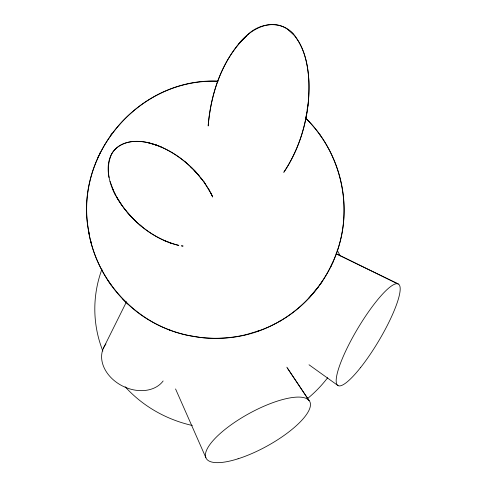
<?xml version="1.0" encoding="UTF-8"?>
<svg xmlns="http://www.w3.org/2000/svg" width="487" height="487" viewBox="0 0 487 487"><rect width="100%" height="100%" fill="white"/><g stroke="black" fill="none" stroke-linecap="round" stroke-linejoin="round"><path stroke-width="0.73" d="M208.174 125.987C210.439 96.42 220.008 66.591 239.014 43.465C249.63 29.993 269.841 18.159 286.326 28.416C303.419 40.007 307.79 62.409 308.947 81.694C309.872 113.276 301.727 145.589 284.018 171.929M208.199 125.451C211.029 94.661 220.879 62.847 242.514 40.013M283.744 172.435C298.208 150.647 306.433 125.086 308.6 99.074C309.884 78.523 308.411 56.206 296.735 38.552C286.015 20.168 260.667 20.911 246.909 35.551M307.108 110.013L307.924 104.942M305.824 118.171L306.78 112.235M111.821 153.703L111.7 153.868C100.821 178.272 118.572 204.552 135.666 221.068M218.121 81.14C139.538 77.494 74.036 154.105 88.506 230.759C93.011 258.627 107.091 284.792 127.777 303.985C166.091 340.504 227.606 349.136 274.345 324.147M273.578 324.549C315.241 303.998 343.329 259.352 344.066 212.953C345.052 177.852 330.874 142.654 305.714 118.14L308.904 121.385M97.93 157.392L98.751 155.663M99.391 154.294L100.194 152.589M330.673 266.992L331.477 265.293M332.122 263.917L332.938 262.189M103.281 348.461L126.535 301.727M257.483 331.233L258.573 330.886C302.658 315.795 335.89 274.845 342.678 228.902C348.643 188.938 334.794 146.514 305.745 118.335M320.123 284.542L322.096 281.736M110.744 135.045L111.718 133.675M111.7 153.868C119.394 140.396 137.255 139.422 150.611 143.312C168.234 148.212 183.849 158.999 196.133 172.386M115.431 149.016L115.608 148.803C127.783 137.797 145.869 140.78 159.779 146.41C173.914 152.443 186.673 161.708 196.827 173.226M308.454 298.604L318.236 287.05M115.583 148.803C107.992 156.181 107.018 167.705 109.058 177.572M243.299 39.234L246.641 35.801L238.91 43.72M279.361 321.408L280.22 320.951M199.761 337.351L200.65 337.479C215.954 339.189 231.495 338.191 246.459 334.545L247.165 334.313M246.459 334.545L258.573 330.886M217.652 81.299C138.022 78.103 72.746 155.864 89.194 233.559M181.712 245.88L183.173 246.032M88.342 229.663C95.909 280.908 137.145 325.054 188.019 335.403L189.303 335.598M188.019 335.403L200.65 337.479M181.341 245.856L182.692 246.112M178.644 245.351C150.66 238.368 126.657 217.665 114.043 191.927M157.289 145.406L147.214 142.46M178.826 245.405C161.495 241.406 146.063 231.435 133.481 219.095M169.653 330.028L170.572 330.338M176.105 332.268L176.921 332.542M158.963 146.143L162.293 147.458M154.829 144.529L158.013 145.79M168.258 242.136L171.442 243.397M163.985 240.468L167.309 241.783M336.14 253.684L398.323 284.018M336.255 253.812L397.696 283.793M309.014 364.769L338.063 385.607M288.852 30.224L293.162 34.096M184.421 161.282L186.643 163.291M190.612 166.858L192.822 168.855M139.653 224.659L141.857 226.644M127.777 303.985L122.407 298.659M196.438 172.763L204.205 182.229L208.643 189.09M127.192 212.295L132.823 218.45M193.455 169.476L199.08 175.637M200.309 177.341L203.901 181.821L210.968 193.321M124.033 208.333L125.95 210.573M129.384 214.621L131.374 216.94M194.885 170.967L202.184 179.526M319.673 134.382L320.744 135.928M108.029 280.622L109.112 282.192M110.038 283.531L111.109 285.078M286.819 367.18L309.129 400.576M287.367 368.105L308.819 400.217M116.387 196.711L122.28 205.964M203.901 181.821L205.435 184.232M208.351 188.779L209.775 191.026M209.002 189.735L211.948 195.397M110.068 181.42L113.587 190.91M210.822 192.955L212.691 197.016M112.26 188.049L115.456 194.97M211.279 194.009L212.509 196.766M175.563 388.943L205.898 457.719M90.862 241.12L91.702 244.967M327.678 377.699A128.678 120.946 -4.7 0 1 307.102 398.908M192.335 425.492A128.678 120.946 -4.7 0 1 125.129 386.745M102.867 351.072A128.678 120.946 -4.7 0 1 101.941 269.22M337.144 250.135A128.678 120.946 -4.7 0 1 340.2 255.906M163.139 380.962A34.206 26.109 26.5 0 1 118.371 383.64A34.206 26.109 26.5 0 1 105.953 343.992M238.088 458.772A59.061 18.585 -28.8 0 0 310 402.043A59.061 18.585 -28.8 0 0 225.761 428.834A59.061 18.585 -28.8 0 0 238.088 458.772M360.648 367.472A59.061 12.187 -59.2 0 0 398.92 284.445A59.061 12.187 -59.2 0 0 345.015 352.515A59.061 12.187 -59.2 0 0 360.648 367.472"/></g></svg>
